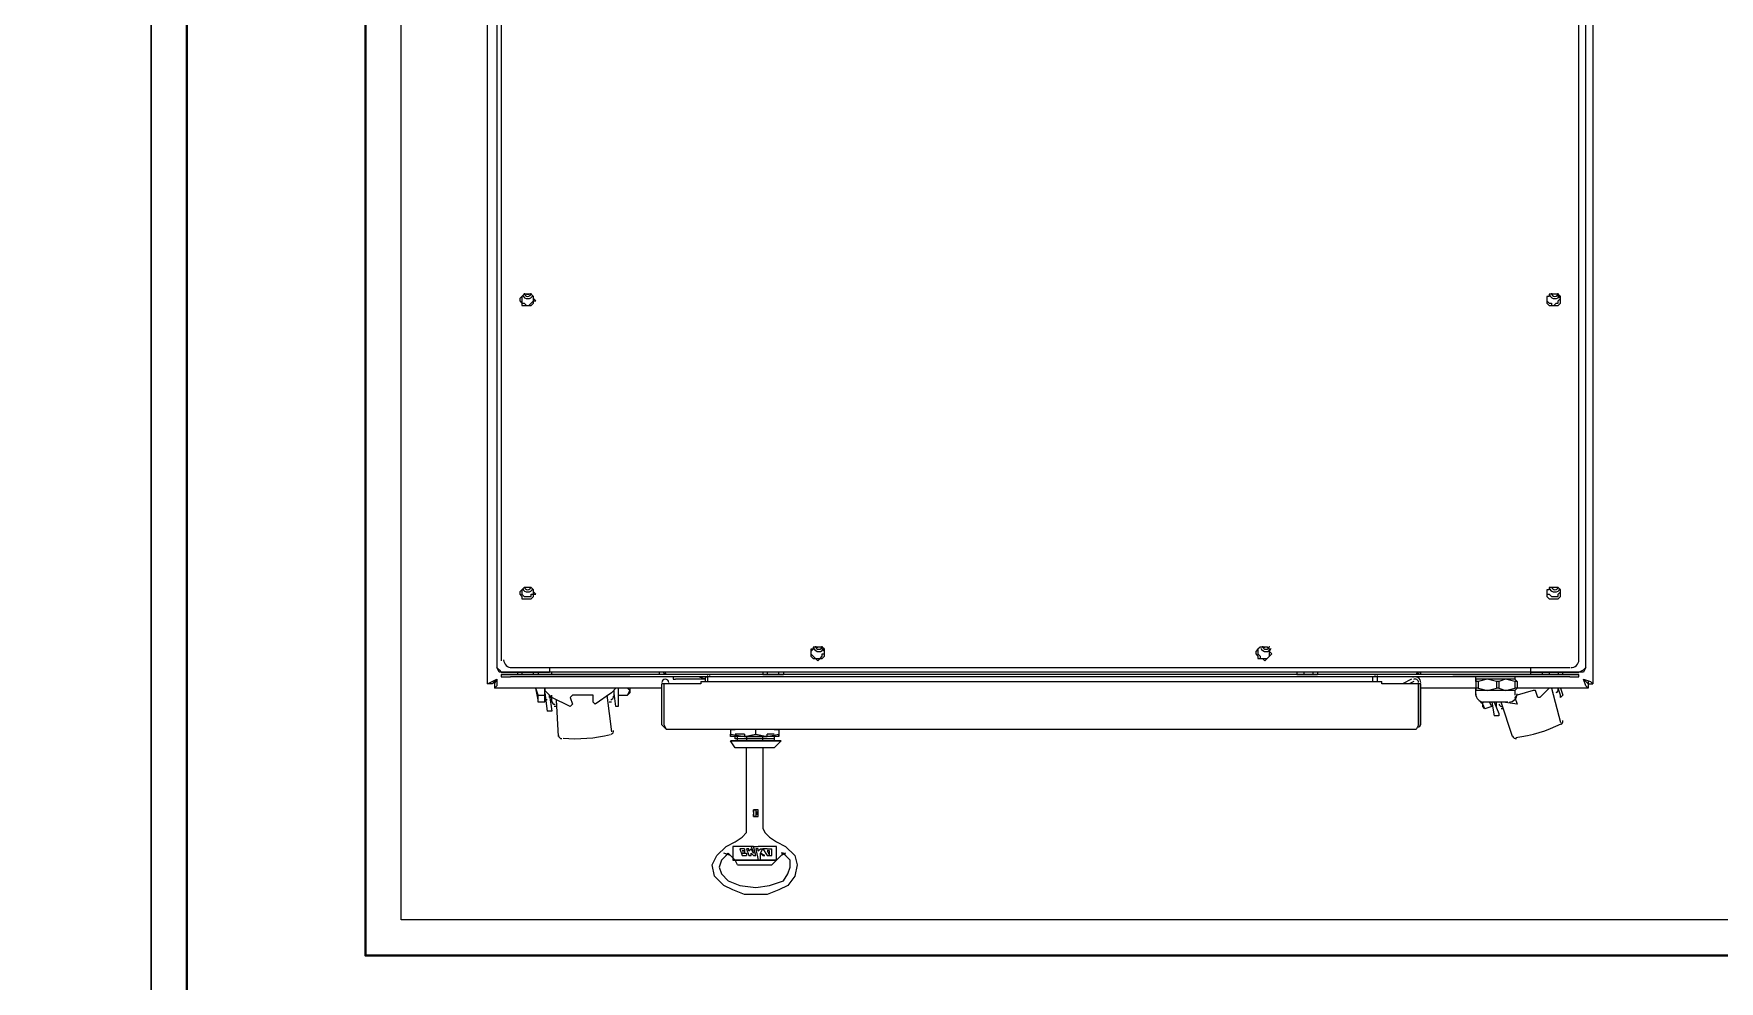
# Model space of a CAD drawing. Header units: millimetres. Extents: x 933584 to 974011, y 4545988 to 4553664.
# Drawn here: x 939841.1 to 939935.5, y 4547224.1 to 4547277.2 of the extents above; entities that cross this region are included whole.
import ezdxf

# ---------------------------------------------------------------- set-up
doc = ezdxf.new("R2010")
doc.units = ezdxf.units.MM
doc.linetypes.add('568_AVN_KES_01$0$HIDDEN', pattern=[0.375, 0.25, -0.125])
for name, color, linetype in [('0-DMS-50', 143, 'Continuous'), ('0-EST-MEA', 10, 'Continuous'), ('0-LNS-SPL', 13, '568_AVN_KES_01$0$HIDDEN'), ('8-KBT-KEQ', 4, 'Continuous')]:
    doc.layers.add(name, color=color, linetype=linetype)
doc.layers.add('2-SPS-IBW', color=5, linetype='Continuous', lineweight=40)

# ---------------------------------------------------------------- blocks, each defined once
blk = doc.blocks.new('CBCXBCXB')
at = {"layer": '8-KBT-KEQ'}
for p, q in [((940247.444, 4546543.347), (940247.444, 4546610.099)), ((940309.318, 4546610.099), (940309.318, 4546543.347)), ((940247.957, 4546588.405), (940247.957, 4546544.245)), ((940248.214, 4546588.276), (940248.214, 4546544.631)), ((940308.548, 4546544.631), (940308.548, 4546588.276)), ((940308.933, 4546544.245), (940308.933, 4546588.405)), ((940249.626, 4546565.17), (940249.754, 4546565.17)), ((940307.136, 4546565.17), (940307.136, 4546565.17)), ((940307.392, 4546565.041), (940307.392, 4546565.17)), ((940265.801, 4546545.401), (940265.929, 4546545.401)), ((940290.833, 4546545.401), (940290.961, 4546545.401)), ((940250.91, 4546543.989), (940248.214, 4546543.989)), ((940248.214, 4546543.989), (940248.214, 4546543.989)), ((940248.214, 4546543.989), (940250.91, 4546543.989)), ((940248.214, 4546543.86), (940248.214, 4546543.732)), ((940248.727, 4546543.86), (940248.214, 4546543.86)), ((940248.214, 4546543.86), (940249.113, 4546543.86)), ((940248.214, 4546543.732), (940248.727, 4546543.732)), ((940248.727, 4546544.245), (940308.034, 4546544.245)), ((940308.034, 4546543.86), (940248.727, 4546543.86)), ((940308.034, 4546543.732), (940248.727, 4546543.732)), ((940249.113, 4546543.989), (940249.113, 4546543.86)), ((940249.113, 4546543.86), (940249.369, 4546543.86)), ((940249.369, 4546543.989), (940249.369, 4546543.86)), ((940249.369, 4546543.86), (940250.011, 4546543.86)), ((940250.011, 4546543.86), (940250.011, 4546543.989)), ((940250.011, 4546543.86), (940250.268, 4546543.86)), ((940250.268, 4546543.989), (940250.268, 4546543.86)), ((940250.268, 4546543.86), (940251.038, 4546543.86)), ((940250.91, 4546544.245), (940250.91, 4546543.989)), ((940305.852, 4546543.989), (940250.91, 4546543.989)), ((940250.91, 4546543.989), (940250.91, 4546543.989)), ((940250.91, 4546543.989), (940250.91, 4546543.989)), ((940250.91, 4546543.86), (940250.91, 4546543.86)), ((940251.038, 4546543.86), (940251.038, 4546543.989)), ((940251.038, 4546543.86), (940255.403, 4546543.86)), ((940253.991, 4546543.86), (940253.991, 4546543.86)), ((940255.274, 4546543.86), (940255.274, 4546543.86)), ((940257.071, 4546543.86), (940257.071, 4546543.989)), ((940257.842, 4546543.732), (940257.842, 4546543.604)), ((940259.639, 4546543.604), (940259.254, 4546543.732)), ((940259.639, 4546543.732), (940259.767, 4546543.732)), ((940259.639, 4546543.475), (940259.639, 4546543.732)), ((940259.767, 4546543.732), (940259.767, 4546543.732)), ((940259.767, 4546543.475), (940259.767, 4546543.732)), ((940259.767, 4546543.475), (940259.767, 4546543.732)), ((940262.848, 4546543.989), (940262.848, 4546543.86)), ((940262.848, 4546543.86), (940263.105, 4546543.86)), ((940263.105, 4546543.989), (940263.105, 4546543.86)), ((940263.105, 4546543.86), (940263.747, 4546543.86)), ((940263.747, 4546543.86), (940263.747, 4546543.989)), ((940263.747, 4546543.86), (940264.003, 4546543.86)), ((940264.003, 4546543.989), (940264.003, 4546543.86)), ((940292.758, 4546543.989), (940292.758, 4546543.86)), ((940292.758, 4546543.86), (940293.143, 4546543.86)), ((940293.143, 4546543.989), (940293.143, 4546543.86)), ((940293.143, 4546543.86), (940293.657, 4546543.86)), ((940293.657, 4546543.86), (940293.657, 4546543.989)), ((940293.657, 4546543.86), (940293.914, 4546543.86)), ((940293.914, 4546543.989), (940293.914, 4546543.86)), ((940296.994, 4546543.732), (940296.994, 4546543.475)), ((940296.994, 4546543.732), (940296.994, 4546543.732)), ((940297.251, 4546543.732), (940296.994, 4546543.732)), ((940296.994, 4546543.732), (940296.994, 4546543.475)), ((940297.251, 4546543.732), (940297.251, 4546543.475)), ((940299.69, 4546543.86), (940299.69, 4546543.989)), ((940301.487, 4546543.86), (940305.852, 4546543.86)), ((940301.616, 4546543.86), (940301.616, 4546543.86)), ((940302.771, 4546543.604), (940302.771, 4546543.732)), ((940302.899, 4546543.86), (940302.899, 4546543.86)), ((940302.899, 4546543.86), (940302.899, 4546543.86)), ((940302.899, 4546543.86), (940302.899, 4546543.86)), ((940303.926, 4546543.86), (940303.285, 4546543.86)), ((940304.825, 4546543.86), (940304.953, 4546543.86)), ((940304.953, 4546543.732), (940304.953, 4546543.604)), ((940305.852, 4546543.989), (940305.852, 4546544.245)), ((940305.852, 4546543.989), (940305.852, 4546543.989)), ((940308.548, 4546543.989), (940305.852, 4546543.989)), ((940305.852, 4546543.989), (940305.852, 4546543.989)), ((940305.852, 4546543.989), (940308.548, 4546543.989)), ((940305.852, 4546543.86), (940305.852, 4546543.989)), ((940305.852, 4546543.86), (940306.494, 4546543.86)), ((940305.98, 4546543.86), (940305.98, 4546543.86)), ((940306.494, 4546543.989), (940306.494, 4546543.86)), ((940306.494, 4546543.86), (940306.879, 4546543.86)), ((940306.879, 4546543.989), (940306.879, 4546543.86)), ((940306.879, 4546543.86), (940307.392, 4546543.86)), ((940307.392, 4546543.989), (940307.392, 4546543.86)), ((940307.392, 4546543.86), (940307.649, 4546543.86)), ((940307.649, 4546543.86), (940307.649, 4546543.989)), ((940307.649, 4546543.86), (940308.548, 4546543.86)), ((940308.548, 4546543.86), (940308.034, 4546543.86)), ((940308.034, 4546543.732), (940308.548, 4546543.732)), ((940308.548, 4546543.989), (940308.548, 4546543.989)), ((940308.548, 4546543.732), (940308.548, 4546543.86)), ((940247.7, 4546543.347), (940247.444, 4546543.347)), ((940247.7, 4546543.347), (940247.957, 4546543.604)), ((940247.957, 4546543.604), (940247.829, 4546543.347)), ((940247.829, 4546543.347), (940247.829, 4546543.475)), ((940247.829, 4546543.347), (940247.829, 4546543.09)), ((940257.2, 4546543.09), (940247.829, 4546543.09)), ((940250.268, 4546542.705), (940250.139, 4546543.09)), ((940250.268, 4546542.448), (940250.139, 4546543.09)), ((940250.653, 4546543.09), (940250.653, 4546542.962)), ((940250.653, 4546542.705), (940250.653, 4546543.09)), ((940251.038, 4546542.577), (940250.653, 4546542.962)), ((940250.653, 4546542.833), (940250.781, 4546541.806)), ((940254.376, 4546542.833), (940253.477, 4546542.192)), ((940254.632, 4546543.09), (940254.376, 4546542.833)), ((940254.504, 4546542.962), (940254.504, 4546542.577)), ((940254.632, 4546542.063), (940254.504, 4546542.962)), ((940254.504, 4546542.962), (940254.504, 4546542.833)), ((940254.504, 4546542.833), (940254.504, 4546542.833)), ((940254.504, 4546542.833), (940254.504, 4546542.833)), ((940254.761, 4546543.09), (940254.761, 4546542.063)), ((940254.889, 4546543.09), (940254.761, 4546543.09)), ((940254.761, 4546543.09), (940254.761, 4546542.833)), ((940254.761, 4546542.833), (940254.761, 4546542.705)), ((940255.403, 4546542.962), (940255.274, 4546543.09)), ((940255.274, 4546542.705), (940255.403, 4546542.962)), ((940255.403, 4546542.833), (940255.274, 4546542.705)), ((940255.403, 4546543.09), (940255.403, 4546542.962)), ((940255.403, 4546542.962), (940255.403, 4546542.833)), ((940257.2, 4546541.036), (940257.2, 4546543.347)), ((940257.328, 4546543.347), (940257.2, 4546543.347)), ((940259.382, 4546543.347), (940257.328, 4546543.347)), ((940257.328, 4546541.036), (940257.328, 4546543.347)), ((940257.328, 4546543.347), (940257.328, 4546543.347)), ((940257.842, 4546543.604), (940257.97, 4546543.604)), ((940259.639, 4546543.604), (940257.97, 4546543.604)), ((940259.382, 4546543.475), (940297.508, 4546543.475)), ((940259.382, 4546543.475), (940259.382, 4546543.347)), ((940259.767, 4546543.604), (940259.767, 4546543.604)), ((940259.767, 4546543.604), (940259.767, 4546543.604)), ((940297.508, 4546543.347), (940297.508, 4546543.475)), ((940299.562, 4546543.347), (940297.508, 4546543.347)), ((940299.177, 4546543.604), (940298.663, 4546543.347)), ((940299.305, 4546543.475), (940299.048, 4546543.347)), ((940299.562, 4546543.347), (940299.562, 4546541.036)), ((940299.69, 4546543.347), (940299.562, 4546543.347)), ((940299.562, 4546541.036), (940299.562, 4546543.347)), ((940299.562, 4546543.09), (940299.562, 4546543.09)), ((940299.69, 4546541.036), (940299.69, 4546543.347)), ((940302.771, 4546543.09), (940299.69, 4546543.09)), ((940302.771, 4546543.604), (940302.771, 4546543.604)), ((940304.44, 4546543.604), (940302.771, 4546543.604)), ((940302.899, 4546543.475), (940302.771, 4546543.475)), ((940302.771, 4546543.475), (940302.771, 4546543.09)), ((940302.771, 4546543.475), (940302.771, 4546543.09)), ((940302.899, 4546543.09), (940302.771, 4546543.09)), ((940302.771, 4546542.962), (940302.771, 4546542.962)), ((940302.771, 4546542.705), (940302.771, 4546542.962)), ((940304.44, 4546542.962), (940302.771, 4546542.962)), ((940302.899, 4546543.475), (940302.899, 4546543.09)), ((940304.055, 4546543.475), (940303.926, 4546543.475)), ((940303.926, 4546543.475), (940303.926, 4546543.09)), ((940304.055, 4546543.09), (940303.926, 4546543.09)), ((940304.44, 4546543.604), (940304.055, 4546543.475)), ((940304.055, 4546543.475), (940304.055, 4546543.09)), ((940304.055, 4546543.09), (940304.44, 4546542.962)), ((940304.953, 4546543.475), (940304.44, 4546543.604)), ((940304.953, 4546543.604), (940304.44, 4546543.604)), ((940304.44, 4546542.962), (940304.953, 4546543.09)), ((940304.953, 4546542.962), (940304.44, 4546542.962)), ((940304.953, 4546543.604), (940304.953, 4546543.604)), ((940304.953, 4546543.604), (940305.082, 4546543.475)), ((940305.082, 4546543.475), (940304.953, 4546543.475)), ((940304.953, 4546543.475), (940304.953, 4546543.09)), ((940305.082, 4546543.09), (940304.953, 4546542.962)), ((940305.082, 4546543.09), (940304.953, 4546543.09)), ((940304.953, 4546542.962), (940304.953, 4546542.962)), ((940304.953, 4546542.962), (940304.953, 4546542.705)), ((940305.082, 4546543.475), (940305.082, 4546543.09)), ((940309.061, 4546543.09), (940305.082, 4546543.09)), ((940305.98, 4546542.962), (940305.082, 4546542.705)), ((940306.109, 4546542.962), (940305.98, 4546542.962)), ((940306.237, 4546542.577), (940306.109, 4546542.962)), ((940306.879, 4546543.09), (940306.365, 4546542.577)), ((940307.007, 4546543.09), (940307.521, 4546541.165)), ((940307.136, 4546542.833), (940307.136, 4546542.833)), ((940307.521, 4546542.705), (940307.392, 4546543.09)), ((940307.521, 4546543.09), (940307.649, 4546542.705)), ((940309.061, 4546543.347), (940308.804, 4546543.604)), ((940308.804, 4546543.604), (940309.061, 4546543.347)), ((940309.061, 4546543.475), (940309.061, 4546543.347)), ((940309.061, 4546543.347), (940309.061, 4546543.09)), ((940309.061, 4546543.347), (940309.318, 4546543.347)), ((940250.268, 4546542.705), (940250.653, 4546542.705)), ((940250.268, 4546542.448), (940250.268, 4546542.705)), ((940250.268, 4546542.32), (940250.268, 4546542.448)), ((940250.268, 4546542.32), (940250.268, 4546542.448)), ((940250.268, 4546542.448), (940250.268, 4546542.448)), ((940250.653, 4546542.32), (940250.268, 4546542.32)), ((940250.653, 4546542.577), (940250.653, 4546542.705)), ((940250.653, 4546542.32), (940250.653, 4546542.577)), ((940250.781, 4546542.448), (940250.653, 4546542.448)), ((940251.038, 4546541.806), (940250.781, 4546541.806)), ((940250.91, 4546542.705), (940251.038, 4546541.806)), ((940250.91, 4546542.577), (940250.91, 4546542.705)), ((940250.91, 4546542.577), (940250.91, 4546542.577)), ((940251.038, 4546542.577), (940250.91, 4546542.577)), ((940251.038, 4546542.32), (940251.038, 4546542.705)), ((940252.065, 4546542.063), (940251.038, 4546542.577)), ((940251.038, 4546541.806), (940251.038, 4546541.806)), ((940251.295, 4546542.063), (940251.166, 4546542.063)), ((940251.423, 4546540.394), (940251.295, 4546542.448)), ((940252.193, 4546542.705), (940252.065, 4546542.577)), ((940252.065, 4546542.577), (940252.193, 4546542.192)), ((940252.193, 4546542.192), (940252.065, 4546542.063)), ((940252.065, 4546542.063), (940252.193, 4546542.192)), ((940253.22, 4546542.705), (940252.193, 4546542.705)), ((940253.349, 4546542.705), (940253.22, 4546542.705)), ((940253.349, 4546542.32), (940253.349, 4546542.705)), ((940253.477, 4546542.192), (940253.349, 4546542.32)), ((940254.119, 4546542.705), (940254.376, 4546540.651)), ((940254.376, 4546542.32), (940254.247, 4546542.32)), ((940254.761, 4546542.063), (940254.632, 4546542.063)), ((940254.632, 4546542.063), (940254.632, 4546542.063)), ((940254.761, 4546542.705), (940254.761, 4546542.705)), ((940254.761, 4546542.705), (940255.274, 4546542.705)), ((940254.761, 4546542.063), (940254.761, 4546542.063)), ((940303.156, 4546542.192), (940303.028, 4546542.32)), ((940303.156, 4546542.192), (940303.156, 4546542.32)), ((940304.311, 4546542.32), (940303.156, 4546542.32)), ((940303.285, 4546541.935), (940303.156, 4546542.192)), ((940303.156, 4546542.063), (940303.156, 4546542.192)), ((940303.285, 4546541.935), (940303.156, 4546542.063)), ((940303.67, 4546542.063), (940303.285, 4546541.935)), ((940303.67, 4546542.063), (940303.541, 4546542.32)), ((940303.541, 4546542.32), (940303.541, 4546542.32)), ((940303.67, 4546542.32), (940303.798, 4546541.55)), ((940303.67, 4546542.192), (940303.67, 4546542.192)), ((940303.798, 4546542.32), (940304.055, 4546541.678)), ((940303.926, 4546542.063), (940303.926, 4546542.32)), ((940304.825, 4546540.394), (940304.183, 4546542.32)), ((940304.311, 4546541.935), (940304.183, 4546541.935)), ((940305.082, 4546542.192), (940304.311, 4546542.32)), ((940304.568, 4546542.32), (940304.311, 4546542.32)), ((940305.082, 4546542.705), (940304.953, 4546542.577)), ((940304.953, 4546542.577), (940305.082, 4546542.192)), ((940305.082, 4546542.192), (940305.082, 4546542.192)), ((940305.082, 4546542.192), (940305.082, 4546542.192)), ((940306.365, 4546542.577), (940306.237, 4546542.577)), ((940307.649, 4546542.705), (940307.521, 4546542.577)), ((940307.521, 4546542.577), (940307.521, 4546542.705)), ((940307.649, 4546542.705), (940307.649, 4546542.705)), ((940257.2, 4546541.036), (940257.457, 4546540.779)), ((940257.2, 4546541.036), (940257.2, 4546541.036)), ((940257.457, 4546540.779), (940257.328, 4546541.036)), ((940257.328, 4546541.036), (940257.328, 4546541.036)), ((940257.328, 4546541.036), (940257.328, 4546541.036)), ((940299.562, 4546541.036), (940299.433, 4546540.779)), ((940304.055, 4546541.55), (940303.798, 4546541.55)), ((940304.055, 4546541.678), (940304.055, 4546541.55)), ((940299.433, 4546540.779), (940257.457, 4546540.779)), ((940261.821, 4546540.779), (940261.051, 4546540.779)), ((940261.051, 4546540.779), (940261.051, 4546540.523)), ((940261.821, 4546540.779), (940261.051, 4546540.779)), ((940261.051, 4546540.779), (940261.051, 4546540.779)), ((940261.051, 4546540.779), (940261.051, 4546540.779)), ((940261.051, 4546540.779), (940261.308, 4546540.779)), ((940261.051, 4546540.779), (940261.051, 4546540.779)), ((940261.051, 4546540.523), (940261.821, 4546540.394)), ((940261.051, 4546540.394), (940261.051, 4546540.523)), ((940261.051, 4546540.523), (940261.821, 4546540.394)), ((940261.051, 4546540.394), (940261.051, 4546540.523)), ((940261.051, 4546540.523), (940261.051, 4546540.394)), ((940261.821, 4546540.394), (940261.051, 4546540.394)), ((940261.308, 4546539.752), (940261.051, 4546540.138)), ((940261.051, 4546540.138), (940261.051, 4546540.138)), ((940261.051, 4546540.138), (940263.875, 4546540.138)), ((940261.051, 4546540.138), (940262.463, 4546540.138)), ((940262.463, 4546540.138), (940261.051, 4546540.138)), ((940261.179, 4546540.394), (940261.179, 4546540.394)), ((940261.821, 4546540.394), (940261.179, 4546540.394)), ((940261.821, 4546540.523), (940261.308, 4546540.523)), ((940261.308, 4546540.266), (940261.308, 4546540.394)), ((940263.49, 4546540.266), (940261.308, 4546540.266)), ((940261.436, 4546540.138), (940261.436, 4546540.394)), ((940261.436, 4546540.138), (940261.436, 4546540.394)), ((940262.463, 4546540.779), (940261.821, 4546540.779)), ((940262.463, 4546540.779), (940261.821, 4546540.779)), ((940261.821, 4546540.394), (940262.463, 4546540.523)), ((940261.821, 4546540.523), (940261.821, 4546540.394)), ((940261.821, 4546540.394), (940262.463, 4546540.523)), ((940261.821, 4546540.394), (940263.105, 4546540.394)), ((940261.821, 4546540.394), (940261.821, 4546540.394)), ((940263.105, 4546540.394), (940261.821, 4546540.394)), ((940261.949, 4546540.394), (940261.949, 4546540.138)), ((940262.463, 4546540.523), (940262.463, 4546540.779)), ((940263.105, 4546540.779), (940262.463, 4546540.779)), ((940263.105, 4546540.779), (940262.463, 4546540.779)), ((940262.463, 4546540.523), (940263.105, 4546540.394)), ((940262.463, 4546540.523), (940263.105, 4546540.394)), ((940262.463, 4546540.138), (940263.875, 4546540.138)), ((940263.875, 4546540.138), (940262.463, 4546540.138)), ((940262.848, 4546540.138), (940262.848, 4546540.394)), ((940263.747, 4546540.779), (940263.105, 4546540.779)), ((940263.747, 4546540.779), (940263.105, 4546540.779)), ((940263.105, 4546540.394), (940263.105, 4546540.523)), ((940263.49, 4546540.523), (940263.105, 4546540.523)), ((940263.105, 4546540.394), (940263.747, 4546540.523)), ((940263.105, 4546540.394), (940263.747, 4546540.523)), ((940263.105, 4546540.394), (940263.105, 4546540.394)), ((940263.618, 4546540.394), (940263.105, 4546540.394)), ((940263.747, 4546540.394), (940263.105, 4546540.394)), ((940263.49, 4546540.779), (940263.747, 4546540.779)), ((940263.49, 4546540.394), (940263.49, 4546540.266)), ((940263.49, 4546540.394), (940263.49, 4546540.138)), ((940263.875, 4546540.138), (940263.49, 4546539.752)), ((940263.618, 4546540.394), (940263.618, 4546540.394)), ((940263.747, 4546540.779), (940263.747, 4546540.779)), ((940263.747, 4546540.779), (940263.747, 4546540.779)), ((940263.747, 4546540.779), (940263.747, 4546540.523)), ((940263.747, 4546540.779), (940263.747, 4546540.779)), ((940263.747, 4546540.523), (940263.747, 4546540.394)), ((940263.747, 4546540.394), (940263.747, 4546540.523)), ((940263.747, 4546540.523), (940263.747, 4546540.394)), ((940263.875, 4546540.138), (940263.875, 4546540.138)), ((940263.49, 4546539.752), (940261.308, 4546539.752)), ((940261.949, 4546535.26), (940261.949, 4546539.752)), ((940262.848, 4546539.752), (940262.848, 4546535.26)), ((940262.335, 4546536.287), (940262.335, 4546535.901)), ((940262.591, 4546536.287), (940262.335, 4546536.287)), ((940262.463, 4546536.287), (940262.335, 4546536.287)), ((940262.335, 4546536.287), (940262.335, 4546536.287)), ((940262.335, 4546536.287), (940262.335, 4546536.158)), ((940262.335, 4546536.287), (940262.463, 4546536.287)), ((940262.335, 4546536.158), (940262.335, 4546536.287)), ((940262.335, 4546536.287), (940262.335, 4546536.287)), ((940262.335, 4546536.158), (940262.335, 4546536.158)), ((940262.335, 4546536.158), (940262.335, 4546536.158)), ((940262.335, 4546536.158), (940262.335, 4546536.158)), ((940262.335, 4546536.158), (940262.335, 4546536.158)), ((940262.463, 4546536.287), (940262.463, 4546536.287)), ((940262.463, 4546536.287), (940262.463, 4546536.287)), ((940262.463, 4546536.287), (940262.463, 4546536.287)), ((940262.591, 4546536.287), (940262.463, 4546536.287)), ((940262.463, 4546536.287), (940262.463, 4546536.287)), ((940262.463, 4546536.287), (940262.463, 4546536.158)), ((940262.463, 4546536.158), (940262.463, 4546536.158)), ((940262.463, 4546536.158), (940262.463, 4546536.03)), ((940262.591, 4546536.158), (940262.463, 4546536.158)), ((940262.463, 4546536.158), (940262.463, 4546536.158)), ((940262.463, 4546536.03), (940262.591, 4546536.158)), ((940262.463, 4546536.158), (940262.463, 4546536.158)), ((940262.463, 4546536.158), (940262.591, 4546536.158)), ((940262.591, 4546535.901), (940262.591, 4546536.287)), ((940262.591, 4546536.287), (940262.591, 4546536.287)), ((940262.591, 4546536.158), (940262.591, 4546536.287)), ((940262.591, 4546536.158), (940262.591, 4546536.158)), ((940262.591, 4546536.158), (940262.591, 4546536.158)), ((940262.591, 4546536.158), (940262.591, 4546536.158)), ((940262.591, 4546536.158), (940262.591, 4546536.158)), ((940262.591, 4546536.158), (940262.591, 4546536.158)), ((940262.591, 4546536.158), (940262.591, 4546536.158)), ((940261.949, 4546535.003), (940261.949, 4546535.26)), ((940262.335, 4546536.03), (940262.335, 4546535.901)), ((940262.335, 4546536.03), (940262.335, 4546536.03)), ((940262.335, 4546536.03), (940262.335, 4546536.03)), ((940262.335, 4546536.03), (940262.335, 4546536.03)), ((940262.335, 4546535.901), (940262.335, 4546536.03)), ((940262.335, 4546535.901), (940262.591, 4546535.901)), ((940262.335, 4546535.901), (940262.463, 4546535.901)), ((940262.335, 4546535.901), (940262.335, 4546535.901)), ((940262.463, 4546535.901), (940262.335, 4546535.901)), ((940262.463, 4546536.03), (940262.463, 4546536.03)), ((940262.463, 4546536.03), (940262.463, 4546536.03)), ((940262.463, 4546536.03), (940262.591, 4546536.03)), ((940262.591, 4546536.03), (940262.463, 4546536.03)), ((940262.591, 4546536.03), (940262.463, 4546536.03)), ((940262.463, 4546536.03), (940262.463, 4546535.901)), ((940262.463, 4546536.03), (940262.463, 4546536.03)), ((940262.463, 4546535.901), (940262.463, 4546535.901)), ((940262.463, 4546535.901), (940262.591, 4546535.901)), ((940262.463, 4546535.901), (940262.463, 4546535.901)), ((940262.463, 4546535.901), (940262.463, 4546535.901)), ((940262.463, 4546535.901), (940262.463, 4546535.901)), ((940262.591, 4546536.03), (940262.591, 4546536.03)), ((940262.591, 4546536.03), (940262.591, 4546536.03)), ((940262.591, 4546536.03), (940262.591, 4546536.03)), ((940262.591, 4546536.03), (940262.591, 4546536.03)), ((940262.591, 4546535.901), (940262.591, 4546536.03)), ((940262.591, 4546536.03), (940262.591, 4546536.03)), ((940262.848, 4546535.26), (940262.976, 4546535.003)), ((940261.949, 4546535.003), (940261.949, 4546535.003)), ((940261.949, 4546535.003), (940261.949, 4546535.003)), ((940261.949, 4546535.003), (940261.949, 4546535.003)), ((940261.949, 4546535.003), (940261.949, 4546535.003)), ((940261.949, 4546535.003), (940261.949, 4546535.003)), ((940262.976, 4546535.003), (940262.976, 4546535.003)), ((940261.051, 4546533.719), (940260.666, 4546533.847)), ((940261.051, 4546533.719), (940260.923, 4546533.847)), ((940261.051, 4546533.719), (940261.051, 4546533.719)), ((940261.308, 4546533.462), (940261.051, 4546533.719)), ((940261.179, 4546534.233), (940261.179, 4546533.462)), ((940262.335, 4546534.233), (940261.179, 4546534.233)), ((940261.179, 4546533.462), (940263.618, 4546533.462)), ((940263.618, 4546533.462), (940261.308, 4546533.462)), ((940261.436, 4546533.206), (940261.308, 4546533.462)), ((940261.564, 4546534.104), (940261.693, 4546533.719)), ((940261.821, 4546534.104), (940261.564, 4546534.104)), ((940261.693, 4546533.976), (940261.693, 4546533.976)), ((940261.693, 4546533.976), (940261.821, 4546533.976)), ((940261.821, 4546533.976), (940261.693, 4546533.976)), ((940261.693, 4546533.847), (940261.693, 4546533.847)), ((940261.693, 4546533.847), (940261.949, 4546533.847)), ((940261.821, 4546533.847), (940261.693, 4546533.847)), ((940261.693, 4546533.719), (940261.949, 4546533.719)), ((940261.821, 4546534.104), (940261.821, 4546533.976)), ((940261.821, 4546533.976), (940261.821, 4546533.847)), ((940262.078, 4546534.104), (940261.949, 4546534.104)), ((940261.949, 4546534.104), (940262.078, 4546533.719)), ((940261.949, 4546533.847), (940261.949, 4546533.719)), ((940262.078, 4546533.976), (940262.206, 4546534.104)), ((940262.078, 4546533.976), (940262.078, 4546534.104)), ((940262.078, 4546533.719), (940262.206, 4546533.719)), ((940262.206, 4546534.233), (940262.335, 4546533.847)), ((940262.335, 4546534.233), (940262.206, 4546534.233)), ((940262.335, 4546533.847), (940262.206, 4546534.104)), ((940262.206, 4546534.104), (940262.206, 4546534.104)), ((940262.206, 4546533.847), (940262.335, 4546533.719)), ((940262.206, 4546533.719), (940262.206, 4546533.847)), ((940262.335, 4546534.233), (940262.591, 4546534.233)), ((940262.463, 4546533.719), (940262.335, 4546534.233)), ((940262.335, 4546533.719), (940262.463, 4546533.719)), ((940262.463, 4546534.104), (940262.591, 4546533.462)), ((940262.591, 4546534.104), (940262.463, 4546534.104)), ((940263.618, 4546534.233), (940262.591, 4546534.233)), ((940262.591, 4546533.976), (940262.591, 4546534.104)), ((940262.591, 4546533.976), (940262.72, 4546534.104)), ((940262.591, 4546533.462), (940262.72, 4546533.462)), ((940262.72, 4546534.104), (940262.848, 4546534.104)), ((940262.72, 4546533.847), (940262.848, 4546534.104)), ((940262.976, 4546533.719), (940262.72, 4546533.847)), ((940262.72, 4546533.462), (940262.72, 4546533.847)), ((940262.72, 4546533.847), (940262.848, 4546533.719)), ((940262.848, 4546534.104), (940263.105, 4546533.719)), ((940263.105, 4546534.104), (940262.848, 4546534.104)), ((940262.848, 4546533.719), (940262.976, 4546533.719)), ((940263.105, 4546534.104), (940263.233, 4546534.104)), ((940263.105, 4546534.104), (940263.105, 4546534.104)), ((940263.233, 4546533.976), (940263.105, 4546533.976)), ((940263.105, 4546533.976), (940263.233, 4546533.719)), ((940263.105, 4546533.719), (940263.362, 4546533.719)), ((940263.233, 4546534.104), (940263.362, 4546534.104)), ((940263.233, 4546534.104), (940263.233, 4546534.104)), ((940263.233, 4546533.719), (940263.233, 4546533.976)), ((940263.362, 4546533.719), (940263.362, 4546534.104)), ((940263.618, 4546533.462), (940263.362, 4546533.206)), ((940263.618, 4546533.462), (940263.618, 4546534.233)), ((940263.875, 4546533.719), (940263.618, 4546533.462)), ((940264.003, 4546533.847), (940263.875, 4546533.719)), ((940264.003, 4546533.847), (940263.875, 4546533.847)), ((940264.132, 4546533.847), (940263.875, 4546533.719)), ((940263.875, 4546533.719), (940264.003, 4546533.847)), ((940263.875, 4546533.719), (940263.875, 4546533.719)), ((940264.003, 4546533.847), (940264.003, 4546533.847)), ((940264.003, 4546533.847), (940264.132, 4546533.719)), ((940261.436, 4546533.206), (940263.362, 4546533.206))]:
    blk.add_line(p, q, dxfattribs=at)
for points in [[(940250.139, 4546564.785), (940250.011, 4546564.913), (940250.011, 4546565.041), (940249.883, 4546565.17), (940249.754, 4546565.17), (940249.626, 4546565.17), (940249.498, 4546565.17), (940249.369, 4546565.041), (940249.241, 4546564.913), (940249.241, 4546564.785), (940249.369, 4546564.656), (940249.369, 4546564.528), (940249.498, 4546564.528), (940249.626, 4546564.528), (940249.754, 4546564.528), (940249.883, 4546564.528), (940250.011, 4546564.656), (940250.011, 4546564.785)], [(940307.521, 4546564.785), (940307.521, 4546564.913), (940307.521, 4546565.041), (940307.392, 4546565.17), (940307.264, 4546565.17), (940307.136, 4546565.17), (940307.007, 4546565.17), (940306.879, 4546565.17), (940306.879, 4546565.041), (940306.75, 4546565.041), (940306.75, 4546564.913), (940306.75, 4546564.785), (940306.75, 4546564.656), (940306.879, 4546564.528), (940307.007, 4546564.528), (940307.136, 4546564.528), (940307.264, 4546564.528), (940307.392, 4546564.528), (940307.521, 4546564.656)], [(940250.139, 4546548.353), (940250.011, 4546548.482), (940250.011, 4546548.61), (940249.883, 4546548.738), (940249.754, 4546548.738), (940249.626, 4546548.738), (940249.498, 4546548.738), (940249.369, 4546548.61), (940249.241, 4546548.482), (940249.241, 4546548.353), (940249.369, 4546548.225), (940249.369, 4546548.097), (940249.498, 4546548.097), (940249.626, 4546548.097), (940249.754, 4546548.097), (940249.883, 4546548.097), (940250.011, 4546548.225), (940250.011, 4546548.353)], [(940307.521, 4546548.353), (940307.521, 4546548.482), (940307.521, 4546548.61), (940307.392, 4546548.738), (940307.264, 4546548.738), (940307.136, 4546548.738), (940307.007, 4546548.738), (940306.879, 4546548.738), (940306.879, 4546548.61), (940306.75, 4546548.61), (940306.75, 4546548.482), (940306.75, 4546548.353), (940306.75, 4546548.225), (940306.879, 4546548.097), (940307.007, 4546548.097), (940307.136, 4546548.097), (940307.264, 4546548.097), (940307.392, 4546548.097), (940307.521, 4546548.225)], [(940266.314, 4546545.016), (940266.314, 4546545.144), (940266.314, 4546545.272), (940266.186, 4546545.401), (940266.057, 4546545.401), (940265.929, 4546545.401), (940265.801, 4546545.401), (940265.672, 4546545.401), (940265.672, 4546545.272), (940265.544, 4546545.272), (940265.544, 4546545.144), (940265.544, 4546545.016), (940265.544, 4546544.887), (940265.672, 4546544.759), (940265.801, 4546544.759), (940265.929, 4546544.631), (940266.057, 4546544.759), (940266.186, 4546544.759), (940266.314, 4546544.887)], [(940265.929, 4546545.401), (940265.801, 4546545.401), (940265.672, 4546545.401), (940265.672, 4546545.272), (940265.544, 4546545.144), (940265.544, 4546545.016), (940265.672, 4546544.887), (940265.801, 4546544.759), (940265.929, 4546544.759), (940266.057, 4546544.759), (940266.186, 4546544.887), (940266.186, 4546545.016), (940266.314, 4546545.016), (940266.314, 4546545.144), (940266.186, 4546545.272), (940266.186, 4546545.401), (940266.057, 4546545.401)], [(940291.346, 4546545.016), (940291.218, 4546545.144), (940291.218, 4546545.272), (940291.089, 4546545.401), (940290.961, 4546545.401), (940290.833, 4546545.401), (940290.704, 4546545.401), (940290.576, 4546545.272), (940290.448, 4546545.144), (940290.448, 4546545.016), (940290.576, 4546544.887), (940290.576, 4546544.759), (940290.704, 4546544.759), (940290.833, 4546544.759), (940290.961, 4546544.631), (940291.089, 4546544.759), (940291.218, 4546544.887)], [(940290.961, 4546545.401), (940290.833, 4546545.401), (940290.704, 4546545.401), (940290.576, 4546545.272), (940290.576, 4546545.144), (940290.576, 4546545.016), (940290.704, 4546544.887), (940290.704, 4546544.759), (940290.833, 4546544.759), (940290.961, 4546544.759), (940291.089, 4546544.759), (940291.218, 4546544.887), (940291.218, 4546545.016), (940291.218, 4546545.144), (940291.218, 4546545.272), (940291.089, 4546545.401)], [(940302.771, 4546543.475), (940302.771, 4546543.604)], [(940302.771, 4546543.09), (940302.771, 4546542.962)]]:
    blk.add_lwpolyline(points, close=True, dxfattribs=at)
for points in [[(940249.498, 4546565.17), (940249.369, 4546565.041), (940249.369, 4546564.913), (940249.369, 4546564.785), (940249.369, 4546564.656), (940249.498, 4546564.656), (940249.626, 4546564.528), (940249.754, 4546564.528), (940249.883, 4546564.656), (940250.011, 4546564.785), (940250.011, 4546564.913), (940250.011, 4546565.041), (940249.883, 4546565.17)], [(940306.879, 4546565.17), (940306.879, 4546565.041), (940306.75, 4546565.041), (940306.75, 4546564.913), (940306.75, 4546564.785), (940306.879, 4546564.656), (940307.007, 4546564.656), (940307.007, 4546564.528), (940307.136, 4546564.528), (940307.264, 4546564.656), (940307.392, 4546564.656), (940307.392, 4546564.785), (940307.521, 4546564.913), (940307.392, 4546565.041)], [(940249.369, 4546548.61), (940249.369, 4546548.482), (940249.369, 4546548.353), (940249.498, 4546548.225), (940249.626, 4546548.225), (940249.754, 4546548.225), (940249.883, 4546548.225), (940249.883, 4546548.353), (940250.011, 4546548.353), (940250.011, 4546548.482), (940250.011, 4546548.61)], [(940306.75, 4546548.61), (940306.75, 4546548.482), (940306.75, 4546548.353), (940306.879, 4546548.353), (940307.007, 4546548.225), (940307.136, 4546548.225), (940307.264, 4546548.225), (940307.392, 4546548.225), (940307.392, 4546548.353), (940307.521, 4546548.482), (940307.521, 4546548.61)], [(940247.957, 4546544.245), (940248.086, 4546544.117), (940248.214, 4546543.989)], [(940248.214, 4546543.989), (940248.086, 4546543.989), (940247.957, 4546544.245)], [(940304.055, 4546543.86), (940304.568, 4546543.86), (940304.825, 4546543.86)], [(940308.548, 4546543.989), (940308.804, 4546544.117), (940308.933, 4546544.245)], [(940308.933, 4546544.245), (940308.804, 4546543.989), (940308.548, 4546543.989)], [(940247.444, 4546543.347), (940247.7, 4546543.475), (940247.957, 4546543.604)], [(940247.957, 4546543.604), (940247.957, 4546543.218), (940247.829, 4546543.09)], [(940303.926, 4546543.475), (940303.413, 4546543.604), (940302.899, 4546543.475)], [(940302.899, 4546543.09), (940303.413, 4546542.962), (940303.926, 4546543.09)], [(940309.061, 4546543.09), (940308.933, 4546543.218), (940308.804, 4546543.604)], [(940308.804, 4546543.604), (940309.19, 4546543.475), (940309.318, 4546543.347)], [(940263.747, 4546540.779), (940263.362, 4546540.779), (940262.463, 4546540.779), (940261.436, 4546540.779), (940261.179, 4546540.779), (940261.051, 4546540.779)], [(940263.105, 4546540.394), (940261.821, 4546540.394), (940261.308, 4546540.394), (940261.051, 4546540.394)], [(940262.463, 4546540.138), (940261.436, 4546540.138), (940261.179, 4546540.138), (940261.051, 4546540.138)], [(940263.875, 4546540.138), (940263.747, 4546540.138), (940263.49, 4546540.138), (940262.463, 4546540.138)], [(940263.747, 4546540.394), (940263.618, 4546540.394), (940263.105, 4546540.394)], [(940262.463, 4546539.752), (940261.693, 4546539.752), (940261.436, 4546539.752), (940261.308, 4546539.752)], [(940263.49, 4546539.752), (940263.233, 4546539.752), (940262.463, 4546539.752)], [(940263.618, 4546534.489), (940264.132, 4546534.233), (940264.645, 4546533.719), (940264.774, 4546533.206), (940264.645, 4546532.564), (940264.26, 4546532.05), (940263.747, 4546531.794), (940263.105, 4546531.537), (940262.463, 4546531.537), (940261.821, 4546531.537), (940261.179, 4546531.794), (940260.666, 4546532.05), (940260.152, 4546532.564), (940260.024, 4546533.206), (940260.281, 4546533.719), (940260.794, 4546534.233), (940261.308, 4546534.489)], [(940261.308, 4546534.489), (940261.693, 4546534.746), (940261.949, 4546535.003)], [(940262.976, 4546535.003), (940263.233, 4546534.746), (940263.618, 4546534.489)], [(940260.794, 4546533.719), (940260.537, 4546533.462), (940260.409, 4546533.077), (940260.537, 4546532.692), (940260.923, 4546532.307), (940261.564, 4546532.05), (940262.463, 4546531.922), (940263.233, 4546532.05), (940264.003, 4546532.307), (940264.26, 4546532.692), (940264.388, 4546533.077), (940264.388, 4546533.462), (940264.132, 4546533.719)], [(940260.794, 4546533.719), (940260.923, 4546533.847), (940261.051, 4546533.719)]]:
    blk.add_lwpolyline(points, dxfattribs=at)
for points in [[(940249.397, 4546565.104), (940249.448, 4546564.988), (940249.563, 4546564.913), (940249.69, 4546564.913)], [(940249.498, 4546565.217), (940249.507, 4546565.117), (940249.59, 4546565.041), (940249.69, 4546565.041)], [(940249.69, 4546565.041), (940249.79, 4546565.041), (940249.873, 4546565.117), (940249.882, 4546565.217)], [(940249.69, 4546564.913), (940249.817, 4546564.913), (940249.932, 4546564.988), (940249.984, 4546565.104)], [(940306.907, 4546565.103), (940306.959, 4546564.987), (940307.073, 4546564.913), (940307.2, 4546564.913)], [(940307.008, 4546565.218), (940307.016, 4546565.118), (940307.1, 4546565.041), (940307.2, 4546565.041)], [(940307.2, 4546565.041), (940307.3, 4546565.041), (940307.383, 4546565.118), (940307.392, 4546565.218)], [(940307.2, 4546564.913), (940307.326, 4546564.913), (940307.441, 4546564.987), (940307.493, 4546565.103)], [(940249.398, 4546548.67), (940249.45, 4546548.555), (940249.565, 4546548.481), (940249.691, 4546548.482)], [(940249.503, 4546548.757), (940249.524, 4546548.671), (940249.601, 4546548.61), (940249.69, 4546548.61)], [(940249.69, 4546548.61), (940249.779, 4546548.61), (940249.856, 4546548.671), (940249.877, 4546548.757)], [(940249.691, 4546548.482), (940249.818, 4546548.482), (940249.932, 4546548.557), (940249.983, 4546548.672)], [(940306.907, 4546548.671), (940306.959, 4546548.556), (940307.073, 4546548.482), (940307.2, 4546548.482)], [(940307.013, 4546548.757), (940307.034, 4546548.671), (940307.111, 4546548.61), (940307.2, 4546548.61)], [(940307.2, 4546548.61), (940307.289, 4546548.61), (940307.366, 4546548.671), (940307.387, 4546548.757)], [(940307.2, 4546548.482), (940307.326, 4546548.482), (940307.441, 4546548.556), (940307.493, 4546548.671)], [(940248.343, 4546544.68), (940248.35, 4546544.433), (940248.557, 4546544.238), (940248.805, 4546544.246)], [(940265.7, 4546545.335), (940265.751, 4546545.219), (940265.866, 4546545.144), (940265.993, 4546545.144)], [(940265.801, 4546545.448), (940265.81, 4546545.349), (940265.893, 4546545.272), (940265.993, 4546545.272)], [(940265.993, 4546545.272), (940266.093, 4546545.272), (940266.176, 4546545.349), (940266.185, 4546545.448)], [(940265.993, 4546545.144), (940266.12, 4546545.144), (940266.235, 4546545.219), (940266.286, 4546545.335)], [(940290.732, 4546545.335), (940290.783, 4546545.219), (940290.898, 4546545.144), (940291.025, 4546545.144)], [(940290.833, 4546545.448), (940290.842, 4546545.349), (940290.925, 4546545.272), (940291.025, 4546545.272)], [(940291.025, 4546545.272), (940291.125, 4546545.272), (940291.208, 4546545.349), (940291.217, 4546545.448)], [(940291.025, 4546545.144), (940291.152, 4546545.144), (940291.267, 4546545.219), (940291.319, 4546545.335)], [(940308.085, 4546544.246), (940308.333, 4546544.238), (940308.54, 4546544.433), (940308.547, 4546544.68)], [(940257.285, 4546543.964), (940257.319, 4546543.926), (940257.363, 4546543.897), (940257.411, 4546543.88)], [(940257.379, 4546543.964), (940257.4, 4546543.926), (940257.426, 4546543.897), (940257.455, 4546543.88)], [(940259.767, 4546543.796), (940259.767, 4546543.804), (940259.767, 4546543.812), (940259.766, 4546543.819)], [(940259.896, 4546543.796), (940259.896, 4546543.804), (940259.895, 4546543.812), (940259.893, 4546543.819)], [(940259.896, 4546543.796), (940259.896, 4546543.803), (940259.895, 4546543.809), (940259.895, 4546543.815)], [(940297.125, 4546543.819), (940297.124, 4546543.812), (940297.123, 4546543.804), (940297.123, 4546543.796)], [(940297.123, 4546543.815), (940297.123, 4546543.809), (940297.123, 4546543.803), (940297.123, 4546543.796)], [(940297.253, 4546543.819), (940297.252, 4546543.812), (940297.251, 4546543.804), (940297.251, 4546543.796)], [(940299.535, 4546543.686), (940299.438, 4546543.744), (940299.318, 4546543.747), (940299.219, 4546543.694)], [(940299.435, 4546543.88), (940299.464, 4546543.897), (940299.49, 4546543.926), (940299.511, 4546543.964)], [(940299.479, 4546543.88), (940299.527, 4546543.897), (940299.571, 4546543.926), (940299.605, 4546543.964)], [(940257.392, 4546543.604), (940257.286, 4546543.604), (940257.2, 4546543.517), (940257.2, 4546543.411)], [(940257.585, 4546543.411), (940257.585, 4546543.517), (940257.499, 4546543.604), (940257.392, 4546543.604)], [(940299.468, 4546543.576), (940299.41, 4546543.611), (940299.339, 4546543.613), (940299.279, 4546543.581)], [(940299.562, 4546543.411), (940299.562, 4546543.479), (940299.526, 4546543.541), (940299.468, 4546543.576)], [(940299.69, 4546543.411), (940299.69, 4546543.524), (940299.631, 4546543.628), (940299.535, 4546543.686)], [(940302.771, 4546542.769), (940302.771, 4546542.521), (940302.972, 4546542.32), (940303.22, 4546542.32)], [(940304.632, 4546542.32), (940304.881, 4546542.32), (940305.082, 4546542.521), (940305.082, 4546542.769)], [(940307.265, 4546542.845), (940307.35, 4546542.875), (940307.402, 4546542.96), (940307.391, 4546543.049)], [(940251.039, 4546542.369), (940251.046, 4546542.267), (940251.133, 4546542.189), (940251.235, 4546542.192)], [(940254.336, 4546542.45), (940254.438, 4546542.463), (940254.511, 4546542.553), (940254.503, 4546542.656)], [(940304.063, 4546542.2), (940304.093, 4546542.102), (940304.194, 4546542.044), (940304.293, 4546542.069)], [(940299.498, 4546540.908), (940299.604, 4546540.908), (940299.69, 4546540.994), (940299.69, 4546541.1)], [(940305.012, 4546540.331), (940305.896, 4546540.445), (940306.756, 4546540.705), (940307.555, 4546541.101)], [(940307.542, 4546541.056), (940307.626, 4546541.098), (940307.668, 4546541.195), (940307.641, 4546541.285)], [(940251.424, 4546540.444), (940251.431, 4546540.35), (940251.505, 4546540.275), (940251.598, 4546540.267)], [(940251.667, 4546540.298), (940252.555, 4546540.218), (940253.451, 4546540.287), (940254.317, 4546540.502)], [(940254.358, 4546540.528), (940254.449, 4546540.551), (940254.511, 4546540.636), (940254.503, 4546540.73)], [(940304.833, 4546540.403), (940304.86, 4546540.313), (940304.949, 4546540.256), (940305.042, 4546540.268)]]:
    blk.add_open_spline(points, degree=3, dxfattribs=at)

msp = doc.modelspace()

# ---------------------------------------------------------------- linework, layer by layer
at = {"layer": '0-EST-MEA'}
for points in [[(939760.15, 4547503.222), (939754.588, 4547461.705), (939716.706, 4547475.68), (939716.706, 4547257.535), (939757.706, 4547257.535), (939757.706, 4546973.535), (939847.706, 4546973.535), (939847.706, 4547045.535), (939861.706, 4547045.535), (939861.706, 4546973.535), (940208.843, 4546973.535), (940208.843, 4547067.535), (940228.843, 4547067.535), (940228.843, 4547213.535), (939861.706, 4547213.535), (939861.706, 4547153.535), (939847.706, 4547153.535), (939847.706, 4547503.222)], [(939861.706, 4547502.972), (940228.843, 4547502.972), (940228.843, 4547227.535), (939861.706, 4547227.535)]]:
    msp.add_lwpolyline(points, close=True, dxfattribs=at)
at = {"layer": '0-LNS-SPL', "linetype": 'ByBlock', "ltscale": 0.5}
for points in [[(938983.846, 4548216.551), (938983.846, 4548257.55), (939103.846, 4548257.55), (939103.846, 4548291.551), (939301.845, 4548291.551), (939301.845, 4548262.535), (939741.846, 4548262.535), (939741.846, 4547876.535), (940228.843, 4547876.535), (940228.843, 4547516.972), (940148.275, 4547516.972), (940148.275, 4547502.972), (940228.843, 4547502.972), (940228.843, 4547227.535), (939861.706, 4547227.535), (939861.706, 4547328.035)], [(939847.706, 4547328.035), (939847.706, 4547153.535), (939861.706, 4547153.535), (939861.706, 4547213.535), (940228.843, 4547213.535), (940228.843, 4547067.535), (940208.843, 4547067.535), (940208.843, 4546973.535), (939861.706, 4546973.535), (939861.706, 4547045.535), (939847.706, 4547045.535), (939847.706, 4546973.535), (939757.706, 4546973.535), (939757.706, 4547083.535)]]:
    msp.add_lwpolyline(points, dxfattribs=at)
at = {"layer": '2-SPS-IBW'}
msp.add_lwpolyline([(939849.706, 4547330.035), (939859.706, 4547330.035), (939859.706, 4547225.535), (940230.843, 4547225.535), (940230.843, 4547215.535), (939859.706, 4547215.535), (939859.706, 4547155.535), (939849.706, 4547155.535), (939849.706, 4547330.035)], dxfattribs=at)

# ---------------------------------------------------------------- block references
at = {"layer": '0-DMS-50'}
msp.add_blockref('CBCXBCXB', (-380.9, 697.416), dxfattribs=at)

doc.saveas('drawing.dxf')
